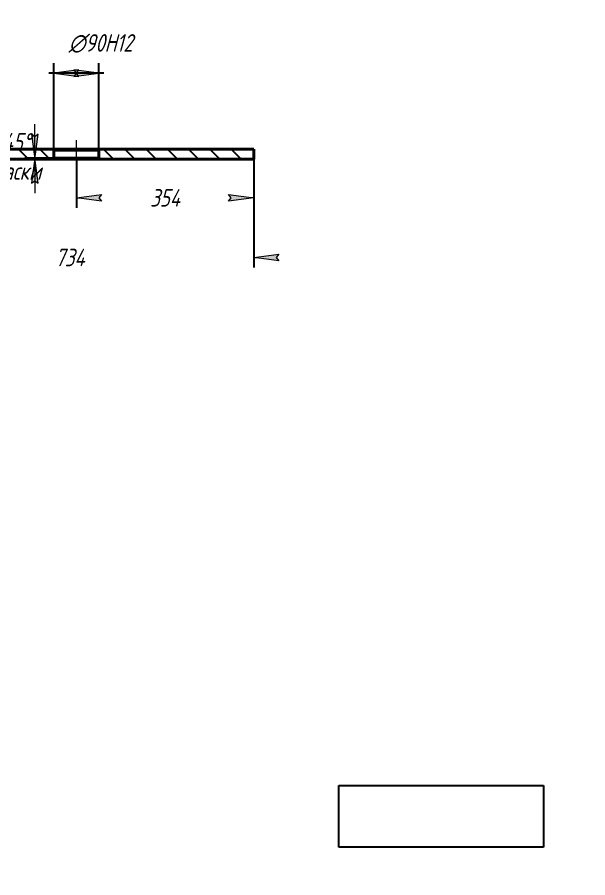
# Model space of a CAD drawing. Header units: millimetres. Extents: x 0 to 210, y 0 to 297.
# Drawn here: x 96.1 to 210, y 0 to 171.8 of the extents above; entities that cross this region are included whole.
import ezdxf

# ---------------------------------------------------------------- set-up
doc = ezdxf.new("R2010")
doc.units = ezdxf.units.MM
for name, pattern in [('K5LT_AXLED', [12, 7.5, -1.5, 1.5, -1.5]), ('K5LT_BASIC', [0]), ('K5LT_THIN', [0])]:
    doc.linetypes.add(name, pattern=pattern)
doc.layers.add('Системный слой', color=7, linetype='Continuous')
doc.styles.add('KDIMTEXTSTYLE', font='GOST_AU.SHX', dxfattribs={"width": 0.96, "oblique": 15, "height": 5})
doc.dimstyles.new('KDIMSTYLE (0.10)', dxfattribs={"dimtxt": 5, "dimasz": 1, "dimexe": 2, "dimexo": 0.0625, "dimgap": 1, "dimtad": 1, "dimlfac": 10, "dimtxsty": 'KDIMTEXTSTYLE', "dimsah": 1, "dimcen": 0.09, "dimdle": 1, "dimadec": 0, "dimazin": 0, "dimtfac": 0.667, "dimtmove": 0, "dimatfit": 3, "dimfxl": 1, "dimtvp": 1, "dimtolj": 1, "dimtzin": 0, "dimarcsym": 0})
picture_1 = doc.add_image_def('image1.jpg', size_in_pixel=(394, 119))

# ---------------------------------------------------------------- blocks, each defined once
blk = doc.blocks.new('KDIMARROW_02')
at = {"layer": 'Системный слой'}
blk.add_hatch(color=0, dxfattribs=at).paths.add_polyline_path([(4.5, -5.51091059616309e-16), (5, 0.6582624912261956), (0, 0), (5, -0.658262491226197)])
at = {"layer": 'Системный слой', "color": 0, "linetype": 'K5LT_THIN', "lineweight": 18}
for p, q in [((0, 0), (-1, 0)), ((5, 0.6582624912261956), (0, 0)), ((0, 0), (5, -0.658262491226197)), ((0, 0), (7, -8.572527594031472e-16)), ((4.5, -5.51091059616309e-16), (5, 0.6582624912261956)), ((5, -0.658262491226197), (4.5, -5.51091059616309e-16))]:
    blk.add_line(p, q, dxfattribs=at)
blk = doc.blocks.new('KDIMARROW_01')
at = {"layer": 'Системный слой'}
blk.add_hatch(color=0, dxfattribs=at).paths.add_polyline_path([(-5, -0.6582624912261956), (0, 0), (-5, 0.658262491226197), (-4.5, 5.51091059616309e-16)])
at = {"layer": 'Системный слой', "color": 0, "linetype": 'K5LT_THIN', "lineweight": 18}
for p, q in [((-4.5, 5.51091059616309e-16), (-5, 0.658262491226197)), ((-5, 0.658262491226197), (0, 0)), ((0, 0), (-5, -0.6582624912261956)), ((-5, -0.6582624912261956), (-4.5, 5.51091059616309e-16)), ((0, 0), (-1, 0))]:
    blk.add_line(p, q, dxfattribs=at)

msp = doc.modelspace()

# ---------------------------------------------------------------- hatches: boundary and pattern name
at = {"layer": 'Системный слой'}
h = msp.add_hatch(dxfattribs=at)
h.set_pattern_fill('', angle=135, style=0, pattern_type=0)
h.set_pattern_definition([(135, (0, 0), (-2.121320343559643, -2.121320343559642), [])])
h.paths.add_polyline_path([(54.90170916134305, 143.4685549493901), (63.60191448243258, 143.4685549493454), (63.70191504497218, 143.5685549585669), (63.80191561658255, 143.6685549587176), (63.90191619771738, 143.768554949347), (63.90191619772499, 145.1685549493618), (63.80191561659132, 145.2685549399891), (63.70191504498199, 145.3685549401409), (63.60191448244366, 145.4685549493634), (54.90170916135388, 145.4685549494105)])
h.paths.add_polyline_path([(76.2018458715107, 143.4685549492805), (103.2017407370973, 143.4685549491416), (103.2684080752139, 143.5352216256103), (103.3350754229896, 143.6018882924197), (103.4017427808538, 143.668554949143), (103.4017427808624, 145.2685549491482), (103.335075422999, 145.3352216058698), (103.268408075224, 145.4018882726799), (103.2017407371082, 145.4685549491493), (76.20184587152141, 145.4685549492953), (76.10184530898184, 145.3685549400738), (76.0018447373714, 145.2685549399232), (75.90184415623668, 145.1685549492969), (75.90184415622912, 143.7685549492822), (76.0018447373628, 143.6685549586548), (76.10184530897214, 143.5685549585031)])
h.paths.add_polyline_path([(112.6016487690662, 143.4685549490933), (143.3016947535814, 143.4685549490297), (143.3016947536047, 145.4685549489324), (112.6016487690769, 145.4685549490984), (112.5349814309603, 145.4018882726298), (112.4683140831846, 145.3352216058204), (112.4016467253205, 145.2685549490995), (112.4016467253118, 143.6685549490944), (112.4683140831752, 143.6018882923727), (112.5349814309503, 143.5352216255626)])

# ---------------------------------------------------------------- linework, layer by layer
at = {"layer": 'Системный слой', "color": 30, "linetype": 'K5LT_AXLED', "lineweight": 18, "true_color": 0xff8000}
msp.add_line((107.9016947530719, 141.6685549491181), (107.9016947531024, 147.2685549491239), dxfattribs=at)
at = {"layer": 'Системный слой', "color": 150, "linetype": 'K5LT_BASIC', "lineweight": 40, "true_color": 0x0080ff}
for p, q in [((103.2017407371082, 145.4685549491493), (76.20184587152144, 145.4685549492953)), ((103.4017427808625, 145.2685549491482), (103.2017407371082, 145.4685549491493)), ((112.6016487690769, 145.4685549490984), (103.2017407371082, 145.4685549491493)), ((103.4017427808538, 143.6685549491418), (103.4017427808625, 145.2685549491482)), ((112.4016467253205, 145.2685549490995), (103.4017427808625, 145.2685549491482)), ((112.4016467253205, 145.2685549490995), (112.6016487690769, 145.4685549490984)), ((112.4016467253118, 143.6685549490944), (112.4016467253205, 145.2685549490995)), ((143.3016947536047, 145.4685549489811), (112.6016487690769, 145.4685549490984)), ((143.3016947535814, 143.4685549489825), (143.3016947536047, 145.4685549489811)), ((76.2018458715107, 143.4685549492805), (103.2017407370973, 143.4685549491416)), ((103.4017427808538, 143.6685549491418), (103.2017407370973, 143.4685549491416)), ((112.6016487690662, 143.4685549490933), (103.2017407370973, 143.4685549491416)), ((112.4016467253118, 143.6685549490944), (103.4017427808538, 143.6685549491418)), ((112.4016467253118, 143.6685549490944), (112.6016487690662, 143.4685549490933)), ((112.6016487690662, 143.4685549490933), (143.3016947535815, 143.4685549489825))]:
    msp.add_line(p, q, dxfattribs=at)

# ---------------------------------------------------------------- dimensions: what is measured, and where the dimension line sits
at = {"layer": 'Системный слой', "color": 7}
for base, p1, p2, location, override in [((103.4017427808538, 160.638122288159), (112.4016467253118, 143.6685549490944), (103.4017427808538, 143.6685549491418), (112.7451714945503, 166.5896874899757), {"dimexo": 0, "dimtoh": 1, "dimpost": '\\H3.5;\\W0.965;\\Q15;∅<>\\H3.5;\\W0.965;\\Q15;\\Q15;H12\\H3.5;\\W0.965;\\Q15;\\Q15;', "dimblk1": 'KDIMARROW_02', "dimblk2": 'KDIMARROW_02', "dimse1": 0, "dimse2": 0, "dimclrt": 7, "dimtmove": 1, "dimtolj": 1}), ((69.90188017697322, 123.853767603921), (143.3016947535814, 143.4685549489825), (69.90188017697322, 143.7685549493138), (106.6017874652773, 123.853767603921), {"dimexo": 0, "dimpost": '\\H3.5;\\W0.965;\\Q15;<>', "dimblk1": 'KDIMARROW_01', "dimblk2": 'KDIMARROW_01', "dimse1": 0, "dimse2": 0, "dimclrt": 7, "dimtolj": 1}), ((143.3016947537983, 135.7691713852477), (107.9016947530828, 143.6685549491181), (143.3016947535814, 143.4685549489825), (125.6016947535518, 135.7691713847491), {"dimexo": 0, "dimpost": '\\H3.5;\\W0.965;\\Q15;<>', "dimblk1": 'KDIMARROW_01', "dimblk2": 'KDIMARROW_01', "dimse1": 0, "dimse2": 0, "dimclrt": 7, "dimtolj": 1})]:
    msp.add_linear_dim(base=base, p1=p1, p2=p2, location=location, dimstyle='KDIMSTYLE (0.10)', override=override, dxfattribs=at).render()
msp.add_linear_dim(base=(99.58728339801799, 143.6685549293048), p1=(107.8016947530817, 143.468554949118), p2=(107.8016947525993, 143.6685549491186), angle=90, dimstyle='KDIMSTYLE (0.10)', override={"dimexo": 0, "dimtoh": 1, "dimpost": '\\H3.5;\\W0.965;\\Q15;<>\\H3.5;\\W0.965;\\Q15;\\Q15;\\Q15;×\\Q15;45\\Q15;°\\Q15;\\X\\H3.5;\\W0.965;\\Q15;\\Q15;2 фаски', "dimblk1": 'KDIMARROW_02', "dimblk2": 'KDIMARROW_02', "dimse1": 0, "dimse2": 0, "dimclrt": 7, "dimtmove": 1, "dimtolj": 1}, dxfattribs=at).render()

# ---------------------------------------------------------------- pictures from other files: only their frames are drawn
at = {"layer": 'Системный слой'}
image = msp.add_image(picture_1, insert=(160.2795106842338, 6.110658464843709), size_in_units=(40.88333086011046, 12.348011097343008), dxfattribs=at)
image.dxf.flags = 15

doc.saveas('drawing.dxf')
